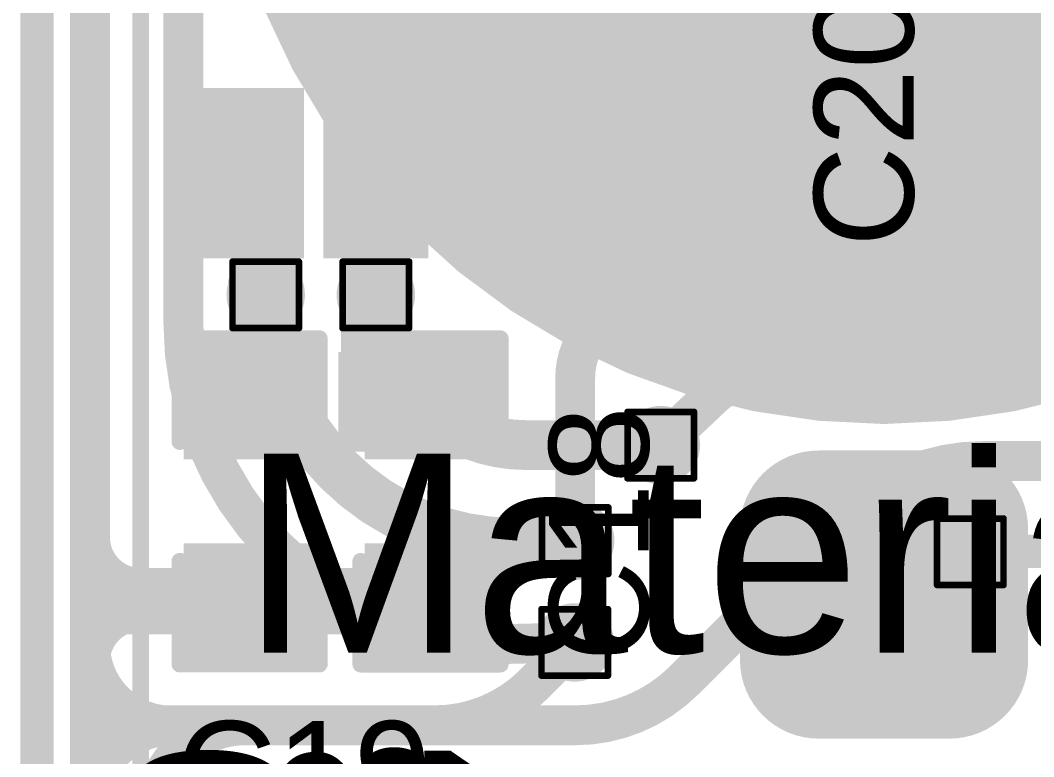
# Model space of a CAD drawing. Header units: inches. Extents: x -17 to 443, y -40 to 218.
# Drawn here: x 160.33 to 168.08, y 15.9 to 21.54 of the extents above; entities that cross this region are included whole.
import ezdxf

# ---------------------------------------------------------------- set-up
doc = ezdxf.new("R2010")
doc.units = ezdxf.units.IN
for name, color, linetype in [('Board Outline', 216, 'Continuous'), ('Bottom Layer', 5, 'Continuous'), ('Bottom Overlay', 54, 'Continuous'), ('Bottom Paste', 16, 'Continuous'), ('Bottom Solder', 6, 'Continuous'), ('Drill Drawing', 1, 'Continuous'), ('Fabrication', 76, 'Continuous'), ('Top Layer', 1, 'Continuous'), ('Top Overlay', 2, 'Continuous'), ('Top Paste', 8, 'Continuous'), ('Top Solder', 216, 'Continuous'), ('Via Holes', 16, 'Continuous')]:
    doc.layers.add(name, color=color, linetype=linetype)
doc.styles.add('Arial', font='', dxfattribs={"height": 0.2})
doc.styles.add('Arial Black_Bold', font='', dxfattribs={"height": 0.2})
doc.styles.get('Arial').set_extended_font_data('Arial')
doc.styles.get('Arial Black_Bold').set_extended_font_data('Arial Black', bold=True)

# ---------------------------------------------------------------- blocks, each defined once
blk = doc.blocks.new('T____P____SMD_3_P____25')
at = {"layer": 'Top Layer'}
h = blk.add_hatch(color=1, dxfattribs=at)
edge = h.paths.add_edge_path()
edge.add_arc((-0.50000154, -2.03999846), 0.499999, 90, 180)
edge.add_line((-1.00000054, -2.03999846), (-1.00000054, -3.04000154))
edge.add_arc((-0.50000154, -3.04000154), 0.499999, 180, 270)
edge.add_line((-0.5000015400000001, -3.54000054), (0.5000015399999999, -3.54000054))
edge.add_arc((0.50000154, -3.04000154), 0.499999, 270, 360)
edge.add_line((1.00000054, -3.04000154), (1.00000054, -2.03999846))
edge.add_arc((0.50000154, -2.03999846), 0.499999, 0, 90)
edge.add_line((0.50000154, -1.53999946), (-0.50000154, -1.53999946))
at = {"layer": 'Top Paste'}
h = blk.add_hatch(color=8, dxfattribs=at)
edge = h.paths.add_edge_path()
edge.add_arc((-0.50000154, -2.03999846), 0.499999, 90, 180)
edge.add_line((-1.00000054, -2.03999846), (-1.00000054, -3.04000154))
edge.add_arc((-0.50000154, -3.04000154), 0.499999, 180, 270)
edge.add_line((-0.5000015400000001, -3.54000054), (0.5000015399999999, -3.54000054))
edge.add_arc((0.50000154, -3.04000154), 0.499999, 270, 360)
edge.add_line((1.00000054, -3.04000154), (1.00000054, -2.03999846))
edge.add_arc((0.50000154, -2.03999846), 0.499999, 0, 90)
edge.add_line((0.50000154, -1.53999946), (-0.50000154, -1.53999946))
at = {"layer": 'Top Solder'}
h = blk.add_hatch(color=216, dxfattribs=at)
edge = h.paths.add_edge_path()
edge.add_arc((-0.50000154, -2.03999846), 0.601599, 90, 180)
edge.add_line((-1.10160054, -2.03999846), (-1.10160054, -3.04000154))
edge.add_arc((-0.50000154, -3.04000154), 0.601599, 180, 270)
edge.add_line((-0.5000015400000001, -3.64160054), (0.5000015399999999, -3.64160054))
edge.add_arc((0.50000154, -3.04000154), 0.601599, 270, 360)
edge.add_line((1.10160054, -3.04000154), (1.10160054, -2.03999846))
edge.add_arc((0.50000154, -2.03999846), 0.601599, 0, 90)
edge.add_line((0.50000154, -1.43839946), (-0.50000154, -1.43839946))
blk = doc.blocks.new('SEMG_PAD_B_68')
at = {"layer": 'Bottom Layer'}
h = blk.add_hatch(color=5, dxfattribs=at)
edge = h.paths.add_edge_path()
edge.add_arc((2.794e-05, -9.98718602), 5.00000016, 0, 360)
at = {"layer": 'Bottom Paste'}
h = blk.add_hatch(color=16, dxfattribs=at)
edge = h.paths.add_edge_path()
edge.add_arc((2.794e-05, -9.98718602), 5.00000016, 0, 360)
at = {"layer": 'Bottom Solder'}
h = blk.add_hatch(color=6, dxfattribs=at)
edge = h.paths.add_edge_path()
edge.add_arc((2.794e-05, -9.98718602), 5.10160016, 0, 360)
at = {"layer": 'Bottom Overlay'}
blk.add_lwpolyline([(5.683262699999999, 10.96579468, 0.127, 0.127, 0), (5.683262699999999, -10.96562958, 0.127, 0.127, 0)], format="xyseb", dxfattribs=at)
blk = doc.blocks.new('SOT_23_5_79')
at = {"layer": 'Top Layer'}
for points in [[(-1.85000011, 1.25000004), (-0.74999977, 1.25000004), (-0.74999977, 0.65000124), (-1.85000011, 0.65000124)], [(0.74999977, 1.25000004), (1.85000011, 1.25000004), (1.85000011, 0.65000124), (0.74999977, 0.65000124)], [(-1.85000011, 0.2999994), (-0.74999977, 0.2999994), (-0.74999977, -0.2999994), (-1.85000011, -0.2999994)], [(-1.85000011, -0.65000124), (-0.74999977, -0.65000124), (-0.74999977, -1.25000004), (-1.85000011, -1.25000004)], [(0.74999977, -0.65000124), (1.85000011, -0.65000124), (1.85000011, -1.25000004), (0.74999977, -1.25000004)]]:
    blk.add_hatch(color=1, dxfattribs=at).paths.add_polyline_path(points)
at = {"layer": 'Top Paste'}
for points in [[(-1.85000011, 1.25000004), (-0.74999977, 1.25000004), (-0.74999977, 0.65000124), (-1.85000011, 0.65000124)], [(0.74999977, 1.25000004), (1.85000011, 1.25000004), (1.85000011, 0.65000124), (0.74999977, 0.65000124)], [(-1.85000011, 0.2999994), (-0.74999977, 0.2999994), (-0.74999977, -0.2999994), (-1.85000011, -0.2999994)], [(-1.85000011, -0.65000124), (-0.74999977, -0.65000124), (-0.74999977, -1.25000004), (-1.85000011, -1.25000004)], [(0.74999977, -0.65000124), (1.85000011, -0.65000124), (1.85000011, -1.25000004), (0.74999977, -1.25000004)]]:
    blk.add_hatch(color=8, dxfattribs=at).paths.add_polyline_path(points)
at = {"layer": 'Top Solder'}
for points in [[(-1.95160011, 1.35160004), (-0.6483997699999999, 1.35160004), (-0.6483997699999999, 0.54840124), (-1.95160011, 0.54840124)], [(0.6483997699999999, 1.35160004), (1.95160011, 1.35160004), (1.95160011, 0.54840124), (0.6483997699999999, 0.54840124)], [(-1.95160011, 0.4015993999999999), (-0.6483997699999999, 0.4015993999999999), (-0.6483997699999999, -0.4015993999999999), (-1.95160011, -0.4015993999999999)], [(-1.95160011, -0.54840124), (-0.6483997699999999, -0.54840124), (-0.6483997699999999, -1.35160004), (-1.95160011, -1.35160004)], [(0.6483997699999999, -0.54840124), (1.95160011, -0.54840124), (1.95160011, -1.35160004), (0.6483997699999999, -1.35160004)]]:
    blk.add_hatch(color=216, dxfattribs=at).paths.add_polyline_path(points)
at = {"layer": 'Top Overlay'}
for points in [[(-0.87900256, 1.4986, 0.127, 0.127, 0), (-0.87900256, 1.3986002, 0.127, 0.127, 0)], [(-0.87900256, 1.4986, 0.127, 0.127, 0), (0.8735949, 1.4986, 0.127, 0.127, 0)], [(0.8735949, 1.4986, 0.127, 0.127, 0), (0.8735974400000001, 1.3986002, 0.127, 0.127, 0)], [(-2.1336, 1.0668, 0.127, 0.127, 0), (-2.1336, 0.8128, 0.127, 0.127, 0)], [(-2.1336, 1.0668, 0.127, 0.127, 0), (-2.0066, 0.9397999999999999, 0.127, 0.127, 0)], [(-2.0066, 0.9397999999999999, 0.127, 0.127, 0), (-2.1336, 0.8128, 0.127, 0.127, 0)], [(0.88000078, 0.43999912, 0.127, 0.127, 0), (0.8800033199999999, -0.41800018, 0.127, 0.127, 0)], [(-0.87900256, -1.3986002, 0.127, 0.127, 0), (-0.87900256, -1.4986, 0.127, 0.127, 0)], [(0.8735974400000001, -1.3986002, 0.127, 0.127, 0), (0.8735949, -1.4986, 0.127, 0.127, 0)], [(-0.87900256, -1.4986, 0.127, 0.127, 0), (0.8735949, -1.4986, 0.127, 0.127, 0)]]:
    blk.add_lwpolyline(points, format="xyseb", dxfattribs=at)
for points in [[(-0.9107525599999998, 1.4986, 0.0635, 0.0635, 1), (-0.8472525599999999, 1.4986, 0.0635, 0.0635, 1)], [(-0.9107525599999998, 1.4986, 0.0635, 0.0635, 1), (-0.8472525599999999, 1.4986, 0.0635, 0.0635, 1)], [(0.8418448999999999, 1.4986, 0.0635, 0.0635, 1), (0.9053449, 1.4986, 0.0635, 0.0635, 1)], [(0.8418448999999999, 1.4986, 0.0635, 0.0635, 1), (0.9053449, 1.4986, 0.0635, 0.0635, 1)], [(-0.9107525599999998, 1.3986002, 0.0635, 0.0635, 1), (-0.8472525599999999, 1.3986002, 0.0635, 0.0635, 1)], [(0.84184744, 1.3986002, 0.0635, 0.0635, 1), (0.9053474399999999, 1.3986002, 0.0635, 0.0635, 1)], [(-2.16535, 1.0668, 0.0635, 0.0635, 1), (-2.10185, 1.0668, 0.0635, 0.0635, 1)], [(-2.16535, 1.0668, 0.0635, 0.0635, 1), (-2.10185, 1.0668, 0.0635, 0.0635, 1)], [(-2.03835, 0.9397999999999999, 0.0635, 0.0635, 1), (-1.97485, 0.9397999999999999, 0.0635, 0.0635, 1)], [(-2.03835, 0.9397999999999999, 0.0635, 0.0635, 1), (-1.97485, 0.9397999999999999, 0.0635, 0.0635, 1)], [(-2.16535, 0.8128, 0.0635, 0.0635, 1), (-2.10185, 0.8128, 0.0635, 0.0635, 1)], [(-2.16535, 0.8128, 0.0635, 0.0635, 1), (-2.10185, 0.8128, 0.0635, 0.0635, 1)], [(0.84825078, 0.43999912, 0.0635, 0.0635, 1), (0.91175078, 0.43999912, 0.0635, 0.0635, 1)], [(0.8482533200000001, -0.41800018, 0.0635, 0.0635, 1), (0.9117533199999999, -0.41800018, 0.0635, 0.0635, 1)], [(-0.9107525599999998, -1.3986002, 0.0635, 0.0635, 1), (-0.8472525599999999, -1.3986002, 0.0635, 0.0635, 1)], [(0.84184744, -1.3986002, 0.0635, 0.0635, 1), (0.9053474399999999, -1.3986002, 0.0635, 0.0635, 1)], [(-0.9107525599999998, -1.4986, 0.0635, 0.0635, 1), (-0.8472525599999999, -1.4986, 0.0635, 0.0635, 1)], [(-0.9107525599999998, -1.4986, 0.0635, 0.0635, 1), (-0.8472525599999999, -1.4986, 0.0635, 0.0635, 1)], [(0.8418448999999999, -1.4986, 0.0635, 0.0635, 1), (0.9053449, -1.4986, 0.0635, 0.0635, 1)], [(0.8418448999999999, -1.4986, 0.0635, 0.0635, 1), (0.9053449, -1.4986, 0.0635, 0.0635, 1)]]:
    blk.add_lwpolyline(points, format="xyseb", close=True, dxfattribs=at)
blk = doc.blocks.new('C___0603_244')
at = {"layer": 'Top Layer'}
for points in [[(-0.3809999999999999, 0.4445), (-0.3809999999999999, -0.4445), (-1.143, -0.4445), (-1.143, 0.4445)], [(1.143, 0.4445), (1.143, -0.4445), (0.3809999999999999, -0.4445), (0.3809999999999999, 0.4445)]]:
    blk.add_hatch(color=1, dxfattribs=at).paths.add_polyline_path(points)
at = {"layer": 'Top Paste'}
for points in [[(-0.3809999999999999, 0.4445), (-0.3809999999999999, -0.4445), (-1.143, -0.4445), (-1.143, 0.4445)], [(1.143, 0.4445), (1.143, -0.4445), (0.3809999999999999, -0.4445), (0.3809999999999999, 0.4445)]]:
    blk.add_hatch(color=8, dxfattribs=at).paths.add_polyline_path(points)
at = {"layer": 'Top Solder'}
for points in [[(-0.3210001199999999, 0.50449988), (-0.3210001199999999, -0.50449988), (-1.20299988, -0.50449988), (-1.20299988, 0.50449988)], [(1.20299988, 0.50449988), (1.20299988, -0.50449988), (0.3210001199999999, -0.50449988), (0.3210001199999999, 0.50449988)]]:
    blk.add_hatch(color=216, dxfattribs=at).paths.add_polyline_path(points)
at = {"layer": 'Top Overlay'}
for points in [[(-0.4571999999999999, 0.5334, 0.127, 0.127, 0), (-1.2446, 0.5334, 0.127, 0.127, 0)], [(-1.2446, -0.5334, 0.127, 0.127, 0), (-1.2446, 0.5334, 0.127, 0.127, 0)], [(1.2446, 0.5334, 0.127, 0.127, 0), (0.4571999999999999, 0.5334, 0.127, 0.127, 0)], [(1.2446, -0.5334, 0.127, 0.127, 0), (1.2446, 0.5334, 0.127, 0.127, 0)], [(-0.4571999999999999, -0.5334, 0.127, 0.127, 0), (-1.2446, -0.5334, 0.127, 0.127, 0)], [(1.2446, -0.5334, 0.127, 0.127, 0), (0.4571999999999999, -0.5334, 0.127, 0.127, 0)]]:
    blk.add_lwpolyline(points, format="xyseb", dxfattribs=at)
for points in [[(-1.27635, 0.5334, 0.0635, 0.0635, 1), (-1.21285, 0.5334, 0.0635, 0.0635, 1)], [(-1.27635, 0.5334, 0.0635, 0.0635, 1), (-1.21285, 0.5334, 0.0635, 0.0635, 1)], [(-0.4889499999999999, 0.5334, 0.0635, 0.0635, 1), (-0.42545, 0.5334, 0.0635, 0.0635, 1)], [(0.42545, 0.5334, 0.0635, 0.0635, 1), (0.4889499999999999, 0.5334, 0.0635, 0.0635, 1)], [(1.21285, 0.5334, 0.0635, 0.0635, 1), (1.27635, 0.5334, 0.0635, 0.0635, 1)], [(1.21285, 0.5334, 0.0635, 0.0635, 1), (1.27635, 0.5334, 0.0635, 0.0635, 1)], [(-1.27635, -0.5334, 0.0635, 0.0635, 1), (-1.21285, -0.5334, 0.0635, 0.0635, 1)], [(-1.27635, -0.5334, 0.0635, 0.0635, 1), (-1.21285, -0.5334, 0.0635, 0.0635, 1)], [(-0.4889499999999999, -0.5334, 0.0635, 0.0635, 1), (-0.42545, -0.5334, 0.0635, 0.0635, 1)], [(0.42545, -0.5334, 0.0635, 0.0635, 1), (0.4889499999999999, -0.5334, 0.0635, 0.0635, 1)], [(1.21285, -0.5334, 0.0635, 0.0635, 1), (1.27635, -0.5334, 0.0635, 0.0635, 1)], [(1.21285, -0.5334, 0.0635, 0.0635, 1), (1.27635, -0.5334, 0.0635, 0.0635, 1)]]:
    blk.add_lwpolyline(points, format="xyseb", close=True, dxfattribs=at)
blk = doc.blocks.new('C___0603_245')
at = {"layer": 'Top Layer'}
for points in [[(-0.3809999999999999, 0.4445), (-0.3809999999999999, -0.4445), (-1.143, -0.4445), (-1.143, 0.4445)], [(1.143, 0.4445), (1.143, -0.4445), (0.3809999999999999, -0.4445), (0.3809999999999999, 0.4445)]]:
    blk.add_hatch(color=1, dxfattribs=at).paths.add_polyline_path(points)
at = {"layer": 'Top Paste'}
for points in [[(-0.3809999999999999, 0.4445), (-0.3809999999999999, -0.4445), (-1.143, -0.4445), (-1.143, 0.4445)], [(1.143, 0.4445), (1.143, -0.4445), (0.3809999999999999, -0.4445), (0.3809999999999999, 0.4445)]]:
    blk.add_hatch(color=8, dxfattribs=at).paths.add_polyline_path(points)
at = {"layer": 'Top Solder'}
for points in [[(-0.3210001199999999, 0.50449988), (-0.3210001199999999, -0.50449988), (-1.20299988, -0.50449988), (-1.20299988, 0.50449988)], [(1.20299988, 0.50449988), (1.20299988, -0.50449988), (0.3210001199999999, -0.50449988), (0.3210001199999999, 0.50449988)]]:
    blk.add_hatch(color=216, dxfattribs=at).paths.add_polyline_path(points)
at = {"layer": 'Top Overlay'}
for points in [[(-1.2446, 0.5334, 0.127, 0.127, 0), (-1.2446, -0.5334, 0.127, 0.127, 0)], [(-1.2446, 0.5334, 0.127, 0.127, 0), (-0.4571999999999999, 0.5334, 0.127, 0.127, 0)], [(0.4571999999999999, 0.5334, 0.127, 0.127, 0), (1.2446, 0.5334, 0.127, 0.127, 0)], [(1.2446, 0.5334, 0.127, 0.127, 0), (1.2446, -0.5334, 0.127, 0.127, 0)], [(-1.2446, -0.5334, 0.127, 0.127, 0), (-0.4571999999999999, -0.5334, 0.127, 0.127, 0)], [(0.4571999999999999, -0.5334, 0.127, 0.127, 0), (1.2446, -0.5334, 0.127, 0.127, 0)]]:
    blk.add_lwpolyline(points, format="xyseb", dxfattribs=at)
for points in [[(-1.27635, 0.5334, 0.0635, 0.0635, 1), (-1.21285, 0.5334, 0.0635, 0.0635, 1)], [(-1.27635, 0.5334, 0.0635, 0.0635, 1), (-1.21285, 0.5334, 0.0635, 0.0635, 1)], [(-0.4889499999999999, 0.5334, 0.0635, 0.0635, 1), (-0.42545, 0.5334, 0.0635, 0.0635, 1)], [(0.42545, 0.5334, 0.0635, 0.0635, 1), (0.4889499999999999, 0.5334, 0.0635, 0.0635, 1)], [(1.21285, 0.5334, 0.0635, 0.0635, 1), (1.27635, 0.5334, 0.0635, 0.0635, 1)], [(1.21285, 0.5334, 0.0635, 0.0635, 1), (1.27635, 0.5334, 0.0635, 0.0635, 1)], [(-1.27635, -0.5334, 0.0635, 0.0635, 1), (-1.21285, -0.5334, 0.0635, 0.0635, 1)], [(-1.27635, -0.5334, 0.0635, 0.0635, 1), (-1.21285, -0.5334, 0.0635, 0.0635, 1)], [(-0.4889499999999999, -0.5334, 0.0635, 0.0635, 1), (-0.42545, -0.5334, 0.0635, 0.0635, 1)], [(0.42545, -0.5334, 0.0635, 0.0635, 1), (0.4889499999999999, -0.5334, 0.0635, 0.0635, 1)], [(1.21285, -0.5334, 0.0635, 0.0635, 1), (1.27635, -0.5334, 0.0635, 0.0635, 1)], [(1.21285, -0.5334, 0.0635, 0.0635, 1), (1.27635, -0.5334, 0.0635, 0.0635, 1)]]:
    blk.add_lwpolyline(points, format="xyseb", close=True, dxfattribs=at)
blk = doc.blocks.new('C___0603_246')
at = {"layer": 'Top Layer'}
for points in [[(-0.3809999999999999, 0.4445), (-0.3809999999999999, -0.4445), (-1.143, -0.4445), (-1.143, 0.4445)], [(1.143, 0.4445), (1.143, -0.4445), (0.3809999999999999, -0.4445), (0.3809999999999999, 0.4445)]]:
    blk.add_hatch(color=1, dxfattribs=at).paths.add_polyline_path(points)
at = {"layer": 'Top Paste'}
for points in [[(-0.3809999999999999, 0.4445), (-0.3809999999999999, -0.4445), (-1.143, -0.4445), (-1.143, 0.4445)], [(1.143, 0.4445), (1.143, -0.4445), (0.3809999999999999, -0.4445), (0.3809999999999999, 0.4445)]]:
    blk.add_hatch(color=8, dxfattribs=at).paths.add_polyline_path(points)
at = {"layer": 'Top Solder'}
for points in [[(-0.3210001199999999, 0.50449988), (-0.3210001199999999, -0.50449988), (-1.20299988, -0.50449988), (-1.20299988, 0.50449988)], [(1.20299988, 0.50449988), (1.20299988, -0.50449988), (0.3210001199999999, -0.50449988), (0.3210001199999999, 0.50449988)]]:
    blk.add_hatch(color=216, dxfattribs=at).paths.add_polyline_path(points)
at = {"layer": 'Top Overlay'}
for points in [[(-1.2446, 0.5334, 0.127, 0.127, 0), (-0.4571999999999999, 0.5334, 0.127, 0.127, 0)], [(-1.2446, 0.5334, 0.127, 0.127, 0), (-1.2446, -0.5334, 0.127, 0.127, 0)], [(0.4571999999999999, 0.5334, 0.127, 0.127, 0), (1.2446, 0.5334, 0.127, 0.127, 0)], [(1.2446, 0.5334, 0.127, 0.127, 0), (1.2446, -0.5334, 0.127, 0.127, 0)], [(-1.2446, -0.5334, 0.127, 0.127, 0), (-0.4571999999999999, -0.5334, 0.127, 0.127, 0)], [(0.4571999999999999, -0.5334, 0.127, 0.127, 0), (1.2446, -0.5334, 0.127, 0.127, 0)]]:
    blk.add_lwpolyline(points, format="xyseb", dxfattribs=at)
for points in [[(-1.27635, 0.5334, 0.0635, 0.0635, 1), (-1.21285, 0.5334, 0.0635, 0.0635, 1)], [(-1.27635, 0.5334, 0.0635, 0.0635, 1), (-1.21285, 0.5334, 0.0635, 0.0635, 1)], [(-0.4889499999999999, 0.5334, 0.0635, 0.0635, 1), (-0.42545, 0.5334, 0.0635, 0.0635, 1)], [(0.42545, 0.5334, 0.0635, 0.0635, 1), (0.4889499999999999, 0.5334, 0.0635, 0.0635, 1)], [(1.21285, 0.5334, 0.0635, 0.0635, 1), (1.27635, 0.5334, 0.0635, 0.0635, 1)], [(1.21285, 0.5334, 0.0635, 0.0635, 1), (1.27635, 0.5334, 0.0635, 0.0635, 1)], [(-1.27635, -0.5334, 0.0635, 0.0635, 1), (-1.21285, -0.5334, 0.0635, 0.0635, 1)], [(-1.27635, -0.5334, 0.0635, 0.0635, 1), (-1.21285, -0.5334, 0.0635, 0.0635, 1)], [(-0.4889499999999999, -0.5334, 0.0635, 0.0635, 1), (-0.42545, -0.5334, 0.0635, 0.0635, 1)], [(0.42545, -0.5334, 0.0635, 0.0635, 1), (0.4889499999999999, -0.5334, 0.0635, 0.0635, 1)], [(1.21285, -0.5334, 0.0635, 0.0635, 1), (1.27635, -0.5334, 0.0635, 0.0635, 1)], [(1.21285, -0.5334, 0.0635, 0.0635, 1), (1.27635, -0.5334, 0.0635, 0.0635, 1)]]:
    blk.add_lwpolyline(points, format="xyseb", close=True, dxfattribs=at)

msp = doc.modelspace()

# ---------------------------------------------------------------- hatches: boundary and pattern name
at = {"layer": 'Bottom Layer'}
h = msp.add_hatch(color=5, dxfattribs=at)
edge = h.paths.add_edge_path()
edge.add_arc((162.2045651, 19.43637718), 0.2999994, 0, 360)
h = msp.add_hatch(color=5, dxfattribs=at)
edge = h.paths.add_edge_path()
edge.add_arc((163.04661066, 19.43637718), 0.2999994, 0, 360)
h = msp.add_hatch(color=5, dxfattribs=at)
edge = h.paths.add_edge_path()
edge.add_arc((165.2248283, 18.28779426), 0.2999994, 0, 360)
h = msp.add_hatch(color=5, dxfattribs=at)
edge = h.paths.add_edge_path()
edge.add_arc((164.57061066, 17.55696006), 0.2999994, 0, 360)
h = msp.add_hatch(color=5, dxfattribs=at)
edge = h.paths.add_edge_path()
edge.add_arc((167.5912193, 17.47232726), 0.2999994, 0, 360)
h = msp.add_hatch(color=5, dxfattribs=at)
edge = h.paths.add_edge_path()
edge.add_arc((164.56690988, 16.77917142), 0.2999994, 0, 360)
at = {"layer": 'Top Layer'}
for points in [[(161.79661062, 19.817334), (162.48955818, 19.817334), (162.48955818, 20.91733688), (161.79661062, 20.91733688)], [(162.75847306, 18.23813218), (163.9091083, 18.23813218), (163.9091083, 19.00013218), (162.75847306, 19.00013218)]]:
    msp.add_hatch(color=1, dxfattribs=at).paths.add_polyline_path(points)
h = msp.add_hatch(color=1, dxfattribs=at)
edge = h.paths.add_edge_path()
edge.add_arc((162.2045651, 19.43637718), 0.2999994, 0, 360)
h = msp.add_hatch(color=1, dxfattribs=at)
edge = h.paths.add_edge_path()
edge.add_arc((163.04661066, 19.43637718), 0.2999994, 0, 360)
h = msp.add_hatch(color=1, dxfattribs=at)
edge = h.paths.add_edge_path()
edge.add_arc((165.2248283, 18.28779426), 0.2999994, 0, 360)
h = msp.add_hatch(color=1, dxfattribs=at)
edge = h.paths.add_edge_path()
edge.add_arc((164.57061066, 17.55696006), 0.2999994, 0, 360)
h = msp.add_hatch(color=1, dxfattribs=at)
edge = h.paths.add_edge_path()
edge.add_arc((167.5912193, 17.47232726), 0.2999994, 0, 360)
h = msp.add_hatch(color=1, dxfattribs=at)
edge = h.paths.add_edge_path()
edge.add_arc((164.56690988, 16.77917142), 0.2999994, 0, 360)
at = {"layer": 'Via Holes'}
h = msp.add_hatch(color=7, dxfattribs=at)
edge = h.paths.add_edge_path()
edge.add_arc((162.2045651, 19.43637718), 0.1499997, 0, 360)
h = msp.add_hatch(color=7, dxfattribs=at)
edge = h.paths.add_edge_path()
edge.add_arc((163.04661066, 19.43637718), 0.1499997, 0, 360)
h = msp.add_hatch(color=7, dxfattribs=at)
edge = h.paths.add_edge_path()
edge.add_arc((165.2248283, 18.28779426), 0.1499997, 0, 360)
h = msp.add_hatch(color=7, dxfattribs=at)
edge = h.paths.add_edge_path()
edge.add_arc((164.57061066, 17.55696006), 0.1499997, 0, 360)
h = msp.add_hatch(color=7, dxfattribs=at)
edge = h.paths.add_edge_path()
edge.add_arc((167.5912193, 17.47232726), 0.1499997, 0, 360)
h = msp.add_hatch(color=7, dxfattribs=at)
edge = h.paths.add_edge_path()
edge.add_arc((164.56690988, 16.77917142), 0.1499997, 0, 360)

# ---------------------------------------------------------------- linework, layer by layer
at = {"layer": 'Board Outline'}
msp.add_lwpolyline([(160.45493182, 2.64822432, 0.127, 0.127, 0), (160.45509184, 24.50388038, 0.127, 0.127, 0)], format="xyseb", dxfattribs=at)
at = {"layer": 'Bottom Layer'}
for points in [[(160.86147914, 16.76680416, 0.3048, 0.3048, 0), (160.86147914, 24.81243196, 0.3048, 0.3048, 0)], [(161.5743657, 19.2274317, 0.3048, 0.3048, 0), (161.5743657, 24.62992026, 0.3048, 0.3048, 0)], [(164.09914856, 17.54179372, 0.3809999999999999, 0.3809999999999999, -0.4142135623730951), (162.2045651, 19.43637718, 0.3809999999999999, 0.3809999999999999, 0)], [(164.19519358, 18.28779426, 0.3809999999999999, 0.3809999999999999, -0.4142135623730951), (163.04661066, 19.43637718, 0.3809999999999999, 0.3809999999999999, 0)], [(164.2171214, 16.7709596, 0.3048, 0.3048, -0.4357695006468923), (161.57436316, 19.2274317, 0.3048, 0.3048, 0)], [(164.19519358, 18.28779426, 0.3809999999999999, 0.3809999999999999, 0), (165.2248283, 18.28779426, 0.3809999999999999, 0.3809999999999999, 0)], [(166.65260802, 17.73803666, 0.3048, 0.3048, -0.1987148447064526), (167.68612386, 18.1656736, 0.3048, 0.3048, 0)], [(167.68612386, 18.1656736, 0.3048, 0.3048, 0), (168.32085208, 18.1656736, 0.3048, 0.3048, 0)], [(165.40578552, 16.49121416, 0.3048, 0.3048, 0), (166.65182316, 17.7372518, 0.3048, 0.3048, 0)], [(166.65182316, 17.7372518, 0.3048, 0.3048, -0.0001900120954726906), (166.65260802, 17.73803666, 0.3048, 0.3048, 0)], [(164.10568398, 17.54190548, 0.3809999999999999, 0.3809999999999999, 0), (164.57061066, 17.55327198, 0.3809999999999999, 0.3809999999999999, 0)], [(164.57061066, 17.55327198, 0.3809999999999999, 0.3809999999999999, 0), (164.57061066, 17.55696006, 0.3809999999999999, 0.3809999999999999, 0)], [(164.09914856, 17.54179372, 0.3809999999999999, 0.3809999999999999, 0), (164.1019197, 17.54183182, 0.3809999999999999, 0.3809999999999999, 0)], [(164.10568398, 17.54190802, 0.3809999999999999, 0.3809999999999999, -0.002470408337250685), (164.1019197, 17.54183436, 0.3809999999999999, 0.3809999999999999, 0)], [(167.59522742, 17.47633538, 0.254, 0.254, 0), (172.10084706, 17.47633538, 0.254, 0.254, 0)], [(160.86147914, 15.51864308, 0.3048, 0.3048, 0), (160.86147914, 16.76680416, 0.3048, 0.3048, 0)], [(161.42919962, 16.14527378, 0.3048, 0.3048, -0.3879676943921401), (160.86147914, 16.76680416, 0.3048, 0.3048, 0)], [(164.2171214, 16.7709596, 0.3048, 0.3048, 0), (164.21714172, 16.7709596, 0.3048, 0.3048, 0)], [(164.21714172, 16.7709596, 0.3048, 0.3048, 0), (164.56695306, 16.77542492, 0.3048, 0.3048, 0)], [(164.56690988, 16.7754681, 0.3048, 0.3048, 0), (164.56690988, 16.77917142, 0.3048, 0.3048, 0)], [(164.56690988, 16.7754681, 0.3048, 0.3048, 0), (164.56695306, 16.77542492, 0.3048, 0.3048, 0)], [(165.40512512, 16.49055376, 0.3048, 0.3048, -0.198706667158914), (164.57061066, 16.14527378, 0.3048, 0.3048, 0)], [(165.40578806, 16.49121416, 0.3048, 0.3048, -0.0001978790105877765), (165.40512512, 16.49055376, 0.3048, 0.3048, 0)], [(160.86147914, 15.51864308, 0.3048, 0.3048, -0.4142135623730951), (161.48555968, 16.14272362, 0.3048, 0.3048, 0)], [(160.97500952, 16.14527378, 0.3048, 0.3048, 0), (161.42919962, 16.14527378, 0.3048, 0.3048, 0)], [(161.42919962, 16.14527378, 0.3048, 0.3048, 0), (164.57061066, 16.14527378, 0.3048, 0.3048, 0)], [(161.48555968, 16.14272362, 0.3048, 0.3048, -0.02261207417717864), (161.42919962, 16.14527378, 0.3048, 0.3048, 0)]]:
    msp.add_lwpolyline(points, format="xyseb", dxfattribs=at)
for points in [[(162.1093151, 19.43637718, 0.1905, 0.1905, 1), (162.2998151, 19.43637718, 0.1905, 0.1905, 1)], [(162.95136066, 19.43637718, 0.1905, 0.1905, 1), (163.14186066, 19.43637718, 0.1905, 0.1905, 1)], [(161.49816316, 19.2274317, 0.1524, 0.1524, 1), (161.65056316, 19.2274317, 0.1524, 0.1524, 1)], [(161.4981657, 19.2274317, 0.1524, 0.1524, 1), (161.6505657, 19.2274317, 0.1524, 0.1524, 1)], [(164.09994358, 18.28779426, 0.1905, 0.1905, 1), (164.29044358, 18.28779426, 0.1905, 0.1905, 1)], [(164.09994358, 18.28779426, 0.1905, 0.1905, 1), (164.29044358, 18.28779426, 0.1905, 0.1905, 1)], [(165.1295783, 18.28779426, 0.1905, 0.1905, 1), (165.3200783, 18.28779426, 0.1905, 0.1905, 1)], [(167.60992386, 18.1656736, 0.1524, 0.1524, 1), (167.76232386, 18.1656736, 0.1524, 0.1524, 1)], [(167.60992386, 18.1656736, 0.1524, 0.1524, 1), (167.76232386, 18.1656736, 0.1524, 0.1524, 1)], [(166.57562316, 17.7372518, 0.1524, 0.1524, 1), (166.72802316, 17.7372518, 0.1524, 0.1524, 1)], [(166.57562316, 17.7372518, 0.1524, 0.1524, 1), (166.72802316, 17.7372518, 0.1524, 0.1524, 1)], [(166.57640802, 17.73803666, 0.1524, 0.1524, 1), (166.72880802, 17.73803666, 0.1524, 0.1524, 1)], [(166.57640802, 17.73803666, 0.1524, 0.1524, 1), (166.72880802, 17.73803666, 0.1524, 0.1524, 1)], [(164.47536066, 17.55696006, 0.1905, 0.1905, 1), (164.66586066, 17.55696006, 0.1905, 0.1905, 1)], [(164.47536066, 17.55327198, 0.1905, 0.1905, 1), (164.66586066, 17.55327198, 0.1905, 0.1905, 1)], [(164.47536066, 17.55327198, 0.1905, 0.1905, 1), (164.66586066, 17.55327198, 0.1905, 0.1905, 1)], [(164.00389856, 17.54179372, 0.1905, 0.1905, 1), (164.19439856, 17.54179372, 0.1905, 0.1905, 1)], [(164.00389856, 17.54179372, 0.1905, 0.1905, 1), (164.19439856, 17.54179372, 0.1905, 0.1905, 1)], [(164.0066697, 17.54183436, 0.1905, 0.1905, 1), (164.1971697, 17.54183436, 0.1905, 0.1905, 1)], [(164.0066697, 17.54183182, 0.1905, 0.1905, 1), (164.1971697, 17.54183182, 0.1905, 0.1905, 1)], [(164.01043398, 17.54190802, 0.1905, 0.1905, 1), (164.20093398, 17.54190802, 0.1905, 0.1905, 1)], [(164.01043398, 17.54190548, 0.1905, 0.1905, 1), (164.20093398, 17.54190548, 0.1905, 0.1905, 1)], [(167.53172742, 17.47633538, 0.127, 0.127, 1), (167.65872742, 17.47633538, 0.127, 0.127, 1)], [(160.78527914, 16.76680416, 0.1524, 0.1524, 1), (160.93767914, 16.76680416, 0.1524, 0.1524, 1)], [(160.78527914, 16.76680416, 0.1524, 0.1524, 1), (160.93767914, 16.76680416, 0.1524, 0.1524, 1)], [(160.78527914, 16.76680416, 0.1524, 0.1524, 1), (160.93767914, 16.76680416, 0.1524, 0.1524, 1)], [(164.1409214, 16.7709596, 0.1524, 0.1524, 1), (164.2933214, 16.7709596, 0.1524, 0.1524, 1)], [(164.1409214, 16.7709596, 0.1524, 0.1524, 1), (164.2933214, 16.7709596, 0.1524, 0.1524, 1)], [(164.14094172, 16.7709596, 0.1524, 0.1524, 1), (164.29334172, 16.7709596, 0.1524, 0.1524, 1)], [(164.14094172, 16.7709596, 0.1524, 0.1524, 1), (164.29334172, 16.7709596, 0.1524, 0.1524, 1)], [(164.49070988, 16.77917142, 0.1524, 0.1524, 1), (164.64310988, 16.77917142, 0.1524, 0.1524, 1)], [(164.49070988, 16.7754681, 0.1524, 0.1524, 1), (164.64310988, 16.7754681, 0.1524, 0.1524, 1)], [(164.49070988, 16.7754681, 0.1524, 0.1524, 1), (164.64310988, 16.7754681, 0.1524, 0.1524, 1)], [(164.49075306, 16.77542492, 0.1524, 0.1524, 1), (164.64315306, 16.77542492, 0.1524, 0.1524, 1)], [(164.49075306, 16.77542492, 0.1524, 0.1524, 1), (164.64315306, 16.77542492, 0.1524, 0.1524, 1)], [(165.32892512, 16.49055376, 0.1524, 0.1524, 1), (165.48132512, 16.49055376, 0.1524, 0.1524, 1)], [(165.32892512, 16.49055376, 0.1524, 0.1524, 1), (165.48132512, 16.49055376, 0.1524, 0.1524, 1)], [(165.32958552, 16.49121416, 0.1524, 0.1524, 1), (165.48198552, 16.49121416, 0.1524, 0.1524, 1)], [(165.32958806, 16.49121416, 0.1524, 0.1524, 1), (165.48198806, 16.49121416, 0.1524, 0.1524, 1)], [(160.89880952, 16.14527378, 0.1524, 0.1524, 1), (161.05120952, 16.14527378, 0.1524, 0.1524, 1)], [(161.35299962, 16.14527378, 0.1524, 0.1524, 1), (161.50539962, 16.14527378, 0.1524, 0.1524, 1)], [(161.35299962, 16.14527378, 0.1524, 0.1524, 1), (161.50539962, 16.14527378, 0.1524, 0.1524, 1)], [(161.35299962, 16.14527378, 0.1524, 0.1524, 1), (161.50539962, 16.14527378, 0.1524, 0.1524, 1)], [(161.35299962, 16.14527378, 0.1524, 0.1524, 1), (161.50539962, 16.14527378, 0.1524, 0.1524, 1)], [(161.40935968, 16.14272362, 0.1524, 0.1524, 1), (161.56175968, 16.14272362, 0.1524, 0.1524, 1)], [(161.40935968, 16.14272362, 0.1524, 0.1524, 1), (161.56175968, 16.14272362, 0.1524, 0.1524, 1)], [(164.49441066, 16.14527378, 0.1524, 0.1524, 1), (164.64681066, 16.14527378, 0.1524, 0.1524, 1)], [(164.49441066, 16.14527378, 0.1524, 0.1524, 1), (164.64681066, 16.14527378, 0.1524, 0.1524, 1)]]:
    msp.add_lwpolyline(points, format="xyseb", close=True, dxfattribs=at)
at = {"layer": 'Drill Drawing'}
for points in [[(161.9505651, 19.69037718, 0.0508, 0.0508, 0), (162.4585651, 19.69037718, 0.0508, 0.0508, 0)], [(161.9505651, 19.18237718, 0.0508, 0.0508, 0), (161.9505651, 19.69037718, 0.0508, 0.0508, 0)], [(162.4585651, 19.18237718, 0.0508, 0.0508, 0), (162.4585651, 19.69037718, 0.0508, 0.0508, 0)], [(162.79261066, 19.69037718, 0.0508, 0.0508, 0), (163.30061066, 19.69037718, 0.0508, 0.0508, 0)], [(162.79261066, 19.18237718, 0.0508, 0.0508, 0), (162.79261066, 19.69037718, 0.0508, 0.0508, 0)], [(163.30061066, 19.18237718, 0.0508, 0.0508, 0), (163.30061066, 19.69037718, 0.0508, 0.0508, 0)], [(161.9505651, 19.18237718, 0.0508, 0.0508, 0), (162.4585651, 19.18237718, 0.0508, 0.0508, 0)], [(162.79261066, 19.18237718, 0.0508, 0.0508, 0), (163.30061066, 19.18237718, 0.0508, 0.0508, 0)], [(164.9708283, 18.54179426, 0.0508, 0.0508, 0), (165.4788283, 18.54179426, 0.0508, 0.0508, 0)], [(164.9708283, 18.03379426, 0.0508, 0.0508, 0), (164.9708283, 18.54179426, 0.0508, 0.0508, 0)], [(165.4788283, 18.03379426, 0.0508, 0.0508, 0), (165.4788283, 18.54179426, 0.0508, 0.0508, 0)], [(164.9708283, 18.03379426, 0.0508, 0.0508, 0), (165.4788283, 18.03379426, 0.0508, 0.0508, 0)], [(164.31661066, 17.81096006, 0.0508, 0.0508, 0), (164.82461066, 17.81096006, 0.0508, 0.0508, 0)], [(164.31661066, 17.30296006, 0.0508, 0.0508, 0), (164.31661066, 17.81096006, 0.0508, 0.0508, 0)], [(164.82461066, 17.30296006, 0.0508, 0.0508, 0), (164.82461066, 17.81096006, 0.0508, 0.0508, 0)], [(167.3372193, 17.72632726, 0.0508, 0.0508, 0), (167.8452193, 17.72632726, 0.0508, 0.0508, 0)], [(167.3372193, 17.21832726, 0.0508, 0.0508, 0), (167.3372193, 17.72632726, 0.0508, 0.0508, 0)], [(167.8452193, 17.21832726, 0.0508, 0.0508, 0), (167.8452193, 17.72632726, 0.0508, 0.0508, 0)], [(164.31661066, 17.30296006, 0.0508, 0.0508, 0), (164.82461066, 17.30296006, 0.0508, 0.0508, 0)], [(167.3372193, 17.21832726, 0.0508, 0.0508, 0), (167.8452193, 17.21832726, 0.0508, 0.0508, 0)], [(164.31290988, 17.03317142, 0.0508, 0.0508, 0), (164.82090988, 17.03317142, 0.0508, 0.0508, 0)], [(164.31290988, 16.52517142, 0.0508, 0.0508, 0), (164.31290988, 17.03317142, 0.0508, 0.0508, 0)], [(164.82090988, 16.52517142, 0.0508, 0.0508, 0), (164.82090988, 17.03317142, 0.0508, 0.0508, 0)], [(164.31290988, 16.52517142, 0.0508, 0.0508, 0), (164.82090988, 16.52517142, 0.0508, 0.0508, 0)]]:
    msp.add_lwpolyline(points, format="xyseb", dxfattribs=at)
for points in [[(161.9378651, 19.69037718, 0.0254, 0.0254, 1), (161.9632651, 19.69037718, 0.0254, 0.0254, 1)], [(161.9378651, 19.69037718, 0.0254, 0.0254, 1), (161.9632651, 19.69037718, 0.0254, 0.0254, 1)], [(162.4458651, 19.69037718, 0.0254, 0.0254, 1), (162.4712651, 19.69037718, 0.0254, 0.0254, 1)], [(162.4458651, 19.69037718, 0.0254, 0.0254, 1), (162.4712651, 19.69037718, 0.0254, 0.0254, 1)], [(162.77991066, 19.69037718, 0.0254, 0.0254, 1), (162.80531066, 19.69037718, 0.0254, 0.0254, 1)], [(162.77991066, 19.69037718, 0.0254, 0.0254, 1), (162.80531066, 19.69037718, 0.0254, 0.0254, 1)], [(163.28791066, 19.69037718, 0.0254, 0.0254, 1), (163.31331066, 19.69037718, 0.0254, 0.0254, 1)], [(163.28791066, 19.69037718, 0.0254, 0.0254, 1), (163.31331066, 19.69037718, 0.0254, 0.0254, 1)], [(161.9378651, 19.18237718, 0.0254, 0.0254, 1), (161.9632651, 19.18237718, 0.0254, 0.0254, 1)], [(161.9378651, 19.18237718, 0.0254, 0.0254, 1), (161.9632651, 19.18237718, 0.0254, 0.0254, 1)], [(162.4458651, 19.18237718, 0.0254, 0.0254, 1), (162.4712651, 19.18237718, 0.0254, 0.0254, 1)], [(162.4458651, 19.18237718, 0.0254, 0.0254, 1), (162.4712651, 19.18237718, 0.0254, 0.0254, 1)], [(162.77991066, 19.18237718, 0.0254, 0.0254, 1), (162.80531066, 19.18237718, 0.0254, 0.0254, 1)], [(162.77991066, 19.18237718, 0.0254, 0.0254, 1), (162.80531066, 19.18237718, 0.0254, 0.0254, 1)], [(163.28791066, 19.18237718, 0.0254, 0.0254, 1), (163.31331066, 19.18237718, 0.0254, 0.0254, 1)], [(163.28791066, 19.18237718, 0.0254, 0.0254, 1), (163.31331066, 19.18237718, 0.0254, 0.0254, 1)], [(164.9581283, 18.54179426, 0.0254, 0.0254, 1), (164.9835283, 18.54179426, 0.0254, 0.0254, 1)], [(164.9581283, 18.54179426, 0.0254, 0.0254, 1), (164.9835283, 18.54179426, 0.0254, 0.0254, 1)], [(165.4661283, 18.54179426, 0.0254, 0.0254, 1), (165.4915283, 18.54179426, 0.0254, 0.0254, 1)], [(165.4661283, 18.54179426, 0.0254, 0.0254, 1), (165.4915283, 18.54179426, 0.0254, 0.0254, 1)], [(164.9581283, 18.03379426, 0.0254, 0.0254, 1), (164.9835283, 18.03379426, 0.0254, 0.0254, 1)], [(164.9581283, 18.03379426, 0.0254, 0.0254, 1), (164.9835283, 18.03379426, 0.0254, 0.0254, 1)], [(165.4661283, 18.03379426, 0.0254, 0.0254, 1), (165.4915283, 18.03379426, 0.0254, 0.0254, 1)], [(165.4661283, 18.03379426, 0.0254, 0.0254, 1), (165.4915283, 18.03379426, 0.0254, 0.0254, 1)], [(164.30391066, 17.81096006, 0.0254, 0.0254, 1), (164.32931066, 17.81096006, 0.0254, 0.0254, 1)], [(164.30391066, 17.81096006, 0.0254, 0.0254, 1), (164.32931066, 17.81096006, 0.0254, 0.0254, 1)], [(164.81191066, 17.81096006, 0.0254, 0.0254, 1), (164.83731066, 17.81096006, 0.0254, 0.0254, 1)], [(164.81191066, 17.81096006, 0.0254, 0.0254, 1), (164.83731066, 17.81096006, 0.0254, 0.0254, 1)], [(167.3245193, 17.72632726, 0.0254, 0.0254, 1), (167.3499193, 17.72632726, 0.0254, 0.0254, 1)], [(167.3245193, 17.72632726, 0.0254, 0.0254, 1), (167.3499193, 17.72632726, 0.0254, 0.0254, 1)], [(167.8325193, 17.72632726, 0.0254, 0.0254, 1), (167.8579193, 17.72632726, 0.0254, 0.0254, 1)], [(167.8325193, 17.72632726, 0.0254, 0.0254, 1), (167.8579193, 17.72632726, 0.0254, 0.0254, 1)], [(164.30391066, 17.30296006, 0.0254, 0.0254, 1), (164.32931066, 17.30296006, 0.0254, 0.0254, 1)], [(164.30391066, 17.30296006, 0.0254, 0.0254, 1), (164.32931066, 17.30296006, 0.0254, 0.0254, 1)], [(164.81191066, 17.30296006, 0.0254, 0.0254, 1), (164.83731066, 17.30296006, 0.0254, 0.0254, 1)], [(164.81191066, 17.30296006, 0.0254, 0.0254, 1), (164.83731066, 17.30296006, 0.0254, 0.0254, 1)], [(167.3245193, 17.21832726, 0.0254, 0.0254, 1), (167.3499193, 17.21832726, 0.0254, 0.0254, 1)], [(167.3245193, 17.21832726, 0.0254, 0.0254, 1), (167.3499193, 17.21832726, 0.0254, 0.0254, 1)], [(167.8325193, 17.21832726, 0.0254, 0.0254, 1), (167.8579193, 17.21832726, 0.0254, 0.0254, 1)], [(167.8325193, 17.21832726, 0.0254, 0.0254, 1), (167.8579193, 17.21832726, 0.0254, 0.0254, 1)], [(164.30020988, 17.03317142, 0.0254, 0.0254, 1), (164.32560988, 17.03317142, 0.0254, 0.0254, 1)], [(164.30020988, 17.03317142, 0.0254, 0.0254, 1), (164.32560988, 17.03317142, 0.0254, 0.0254, 1)], [(164.80820988, 17.03317142, 0.0254, 0.0254, 1), (164.83360988, 17.03317142, 0.0254, 0.0254, 1)], [(164.80820988, 17.03317142, 0.0254, 0.0254, 1), (164.83360988, 17.03317142, 0.0254, 0.0254, 1)], [(164.30020988, 16.52517142, 0.0254, 0.0254, 1), (164.32560988, 16.52517142, 0.0254, 0.0254, 1)], [(164.30020988, 16.52517142, 0.0254, 0.0254, 1), (164.32560988, 16.52517142, 0.0254, 0.0254, 1)], [(164.80820988, 16.52517142, 0.0254, 0.0254, 1), (164.83360988, 16.52517142, 0.0254, 0.0254, 1)], [(164.80820988, 16.52517142, 0.0254, 0.0254, 1), (164.83360988, 16.52517142, 0.0254, 0.0254, 1)]]:
    msp.add_lwpolyline(points, format="xyseb", close=True, dxfattribs=at)
at = {"layer": 'Fabrication'}
msp.add_lwpolyline([(171.93185324, 23.57603616, 0.254, 0.254, 1), (161.93185292, 23.57603616, 0.254, 0.254, 1)], format="xyseb", close=True, dxfattribs=at)
msp.add_lwpolyline([(160.45493182, 2.64822432, 0.254, 0.254, 0), (160.45509184, 24.50388038, 0.254, 0.254, 0)], format="xyseb", dxfattribs=at)
at = {"layer": 'Top Layer'}
for points in [[(166.90472842, 19.37577786, 0.3048, 0.3048, 0), (166.90472842, 27.46793338, 0.3048, 0.3048, 0)], [(166.33096274, 19.6743193, 0.3048, 0.3048, 0), (166.33096274, 25.82118026, 0.3048, 0.3048, 0)], [(160.8614131, 16.76680416, 0.3048, 0.3048, 0), (160.86146644, 24.14255776, 0.3048, 0.3048, 0)], [(162.09661002, 20.36733544, 0.508, 0.508, 0), (162.14260942, 20.32133604, 0.508, 0.508, 0)], [(162.14260942, 20.071334, 0.508, 0.508, 0), (162.14260942, 20.32133604, 0.508, 0.508, 0)], [(162.14260942, 20.32133604, 0.508, 0.508, 0), (162.2045651, 20.25938036, 0.508, 0.508, 0)], [(163.04661066, 19.43637718, 0.508, 0.508, 0), (163.04661066, 20.34083308, 0.508, 0.508, 0)], [(162.2045651, 19.43637718, 0.508, 0.508, 0), (162.2045651, 20.25938036, 0.508, 0.508, 0)], [(164.0426107, 20.26183654, 0.508, 0.508, 0), (165.39116528, 20.26183654, 0.508, 0.508, 0)], [(166.33096274, 19.6743193, 0.3048, 0.3048, -0.4142062402446349), (166.02616274, 19.36951168, 0.3048, 0.3048, 0)], [(162.1869629, 19.41877498, 0.508, 0.508, 0), (162.2045651, 19.43637718, 0.508, 0.508, 0)], [(162.2045651, 18.61337146, 0.508, 0.508, 0), (162.2045651, 19.43637718, 0.508, 0.508, 0)], [(163.03529242, 19.42505894, 0.508, 0.508, 0), (163.04661066, 19.43637718, 0.508, 0.508, 0)], [(163.03529242, 18.84773218, 0.508, 0.508, 0), (163.03529242, 19.42505894, 0.508, 0.508, 0)], [(166.90472842, 19.37577786, 0.3048, 0.3048, -0.4142135623730951), (166.33096274, 18.80201218, 0.3048, 0.3048, 0)], [(164.57061066, 18.80201218, 0.3048, 0.3048, -0.4142135623730951), (165.13811016, 19.36951168, 0.3048, 0.3048, 0)], [(165.13811016, 19.36951168, 0.3048, 0.3048, 0), (166.02616274, 19.36951168, 0.3048, 0.3048, 0)], [(162.08141066, 18.61933538, 0.508, 0.508, 0), (162.1869629, 18.72488762, 0.508, 0.508, 0)], [(164.57061066, 17.55696006, 0.3048, 0.3048, 0), (164.57061066, 18.80201218, 0.3048, 0.3048, 0)], [(165.61985418, 18.6613927, 0.3048, 0.3048, -0.1916793628161108), (165.9731885, 18.80201218, 0.3048, 0.3048, 0)], [(165.9731885, 18.80201218, 0.3048, 0.3048, 0), (166.33096274, 18.80201218, 0.3048, 0.3048, 0)], [(165.2248283, 18.28779426, 0.3048, 0.3048, 0), (165.61985418, 18.6613927, 0.3048, 0.3048, 0)], [(161.2486742, 17.19559426, 0.3048, 0.3048, -0.4060763031968747), (160.86151216, 17.57211624, 0.3048, 0.3048, 0)], [(160.9692742, 17.09399426, 0.508, 0.508, 0), (161.05691944, 17.09399426, 0.508, 0.508, 0)], [(161.05691944, 17.09399426, 0.508, 0.508, 0), (162.2045651, 17.09399426, 0.508, 0.508, 0)], [(161.05691944, 17.09399426, 0.3048, 0.3048, -0.1302142453574066), (161.2486742, 17.14479426, 0.3048, 0.3048, 0)], [(162.08141066, 17.09533538, 0.508, 0.508, 0), (163.46461084, 17.09533538, 0.508, 0.508, 0)], [(162.03195178, 17.14479426, 0.3048, 0.3048, -0.4142135623730951), (162.08141066, 17.09533538, 0.3048, 0.3048, 0)], [(166.98139578, 17.09533538, 0.508, 0.508, 0), (167.58721118, 17.09533538, 0.508, 0.508, 0)], [(166.98139578, 17.09533538, 0.3048, 0.3048, -0.4142135623730951), (166.9319369, 17.14479426, 0.3048, 0.3048, 0)], [(167.58721118, 17.09533538, 0.508, 0.508, 0), (167.5912193, 17.09132726, 0.508, 0.508, 0)], [(163.46461084, 17.09513218, 0.3048, 0.3048, 0), (163.46461084, 17.09533538, 0.3048, 0.3048, 0)], [(160.86151216, 16.64127228, 0.3048, 0.3048, -0.2620078878757801), (161.05691944, 16.96699426, 0.3048, 0.3048, 0)], [(160.86135722, 8.52236548, 0.3048, 0.3048, 0), (160.86141818, 16.76233884, 0.3048, 0.3048, 0)], [(160.86142072, 16.76233884, 0.3048, 0.3048, -0.003661739116622586), (160.86147914, 16.76680162, 0.3048, 0.3048, 0)], [(160.86147914, 16.76680162, 0.3048, 0.3048, -0.001205567154083012), (160.86151216, 16.76827228, 0.3048, 0.3048, 0)], [(164.25366184, 16.45852436, 0.3048, 0.3048, 0), (164.56690988, 16.7717724, 0.3048, 0.3048, 0)], [(164.56690988, 16.7717724, 0.3048, 0.3048, 0), (164.56690988, 16.77917142, 0.3048, 0.3048, 0)], [(164.25366184, 16.45852436, 0.3048, 0.3048, -0.198912367379658), (163.49740732, 16.14527378, 0.3048, 0.3048, 0)], [(161.34401818, 15.44243546, 0.3048, 0.3048, -0.4142135623730951), (162.0468565, 16.14527378, 0.3048, 0.3048, 0)], [(162.0468565, 16.14527378, 0.3048, 0.3048, 0), (163.49740732, 16.14527378, 0.3048, 0.3048, 0)]]:
    msp.add_lwpolyline(points, format="xyseb", dxfattribs=at)
for points in [[(161.96961002, 20.36733544, 0.254, 0.254, 1), (162.22361002, 20.36733544, 0.254, 0.254, 1)], [(162.01560942, 20.32133604, 0.254, 0.254, 1), (162.26960942, 20.32133604, 0.254, 0.254, 1)], [(162.01560942, 20.32133604, 0.254, 0.254, 1), (162.26960942, 20.32133604, 0.254, 0.254, 1)], [(162.01560942, 20.32133604, 0.254, 0.254, 1), (162.26960942, 20.32133604, 0.254, 0.254, 1)], [(162.91961066, 20.34083308, 0.254, 0.254, 1), (163.17361066, 20.34083308, 0.254, 0.254, 1)], [(162.0775651, 20.25938036, 0.254, 0.254, 1), (162.3315651, 20.25938036, 0.254, 0.254, 1)], [(162.0775651, 20.25938036, 0.254, 0.254, 1), (162.3315651, 20.25938036, 0.254, 0.254, 1)], [(163.9156107, 20.26183654, 0.254, 0.254, 1), (164.1696107, 20.26183654, 0.254, 0.254, 1)], [(165.26416528, 20.26183654, 0.254, 0.254, 1), (165.51816528, 20.26183654, 0.254, 0.254, 1)], [(162.01560942, 20.071334, 0.254, 0.254, 1), (162.26960942, 20.071334, 0.254, 0.254, 1)], [(166.25476274, 19.6743193, 0.1524, 0.1524, 1), (166.40716274, 19.6743193, 0.1524, 0.1524, 1)], [(166.25476274, 19.6743193, 0.1524, 0.1524, 1), (166.40716274, 19.6743193, 0.1524, 0.1524, 1)], [(162.0775651, 19.43637718, 0.254, 0.254, 1), (162.3315651, 19.43637718, 0.254, 0.254, 1)], [(162.0775651, 19.43637718, 0.254, 0.254, 1), (162.3315651, 19.43637718, 0.254, 0.254, 1)], [(162.0775651, 19.43637718, 0.254, 0.254, 1), (162.3315651, 19.43637718, 0.254, 0.254, 1)], [(162.91961066, 19.43637718, 0.254, 0.254, 1), (163.17361066, 19.43637718, 0.254, 0.254, 1)], [(162.91961066, 19.43637718, 0.254, 0.254, 1), (163.17361066, 19.43637718, 0.254, 0.254, 1)], [(162.0599629, 19.41877498, 0.254, 0.254, 1), (162.3139629, 19.41877498, 0.254, 0.254, 1)], [(162.90829242, 19.42505894, 0.254, 0.254, 1), (163.16229242, 19.42505894, 0.254, 0.254, 1)], [(162.90829242, 19.42505894, 0.254, 0.254, 1), (163.16229242, 19.42505894, 0.254, 0.254, 1)], [(166.82852842, 19.37577786, 0.1524, 0.1524, 1), (166.98092842, 19.37577786, 0.1524, 0.1524, 1)], [(166.82852842, 19.37577786, 0.1524, 0.1524, 1), (166.98092842, 19.37577786, 0.1524, 0.1524, 1)], [(165.06191016, 19.36951168, 0.1524, 0.1524, 1), (165.21431016, 19.36951168, 0.1524, 0.1524, 1)], [(165.06191016, 19.36951168, 0.1524, 0.1524, 1), (165.21431016, 19.36951168, 0.1524, 0.1524, 1)], [(165.94996274, 19.36951168, 0.1524, 0.1524, 1), (166.10236274, 19.36951168, 0.1524, 0.1524, 1)], [(165.94996274, 19.36951168, 0.1524, 0.1524, 1), (166.10236274, 19.36951168, 0.1524, 0.1524, 1)], [(162.90829242, 18.84773218, 0.254, 0.254, 1), (163.16229242, 18.84773218, 0.254, 0.254, 1)], [(162.0599629, 18.72488762, 0.254, 0.254, 1), (162.3139629, 18.72488762, 0.254, 0.254, 1)], [(164.49441066, 18.80201218, 0.1524, 0.1524, 1), (164.64681066, 18.80201218, 0.1524, 0.1524, 1)], [(164.49441066, 18.80201218, 0.1524, 0.1524, 1), (164.64681066, 18.80201218, 0.1524, 0.1524, 1)], [(165.8969885, 18.80201218, 0.1524, 0.1524, 1), (166.0493885, 18.80201218, 0.1524, 0.1524, 1)], [(165.8969885, 18.80201218, 0.1524, 0.1524, 1), (166.0493885, 18.80201218, 0.1524, 0.1524, 1)], [(166.25476274, 18.80201218, 0.1524, 0.1524, 1), (166.40716274, 18.80201218, 0.1524, 0.1524, 1)], [(166.25476274, 18.80201218, 0.1524, 0.1524, 1), (166.40716274, 18.80201218, 0.1524, 0.1524, 1)], [(161.95441066, 18.61933538, 0.254, 0.254, 1), (162.20841066, 18.61933538, 0.254, 0.254, 1)], [(162.0775651, 18.61337146, 0.254, 0.254, 1), (162.3315651, 18.61337146, 0.254, 0.254, 1)], [(165.54365418, 18.6613927, 0.1524, 0.1524, 1), (165.69605418, 18.6613927, 0.1524, 0.1524, 1)], [(165.54365418, 18.6613927, 0.1524, 0.1524, 1), (165.69605418, 18.6613927, 0.1524, 0.1524, 1)], [(165.1486283, 18.28779426, 0.1524, 0.1524, 1), (165.3010283, 18.28779426, 0.1524, 0.1524, 1)], [(160.78531216, 17.57211624, 0.1524, 0.1524, 1), (160.93771216, 17.57211624, 0.1524, 0.1524, 1)], [(164.49441066, 17.55696006, 0.1524, 0.1524, 1), (164.64681066, 17.55696006, 0.1524, 0.1524, 1)], [(160.8422742, 17.09399426, 0.254, 0.254, 1), (161.0962742, 17.09399426, 0.254, 0.254, 1)], [(160.92991944, 17.09399426, 0.254, 0.254, 1), (161.18391944, 17.09399426, 0.254, 0.254, 1)], [(160.92991944, 17.09399426, 0.254, 0.254, 1), (161.18391944, 17.09399426, 0.254, 0.254, 1)], [(161.1724742, 17.19559426, 0.1524, 0.1524, 1), (161.3248742, 17.19559426, 0.1524, 0.1524, 1)], [(161.1724742, 17.14479426, 0.1524, 0.1524, 1), (161.3248742, 17.14479426, 0.1524, 0.1524, 1)], [(161.95441066, 17.09533538, 0.254, 0.254, 1), (162.20841066, 17.09533538, 0.254, 0.254, 1)], [(161.95575178, 17.14479426, 0.1524, 0.1524, 1), (162.10815178, 17.14479426, 0.1524, 0.1524, 1)], [(162.0775651, 17.09399426, 0.254, 0.254, 1), (162.3315651, 17.09399426, 0.254, 0.254, 1)], [(163.33761084, 17.09533538, 0.254, 0.254, 1), (163.59161084, 17.09533538, 0.254, 0.254, 1)], [(166.85439578, 17.09533538, 0.254, 0.254, 1), (167.10839578, 17.09533538, 0.254, 0.254, 1)], [(166.8557369, 17.14479426, 0.1524, 0.1524, 1), (167.0081369, 17.14479426, 0.1524, 0.1524, 1)], [(167.46021118, 17.09533538, 0.254, 0.254, 1), (167.71421118, 17.09533538, 0.254, 0.254, 1)], [(167.46021118, 17.09533538, 0.254, 0.254, 1), (167.71421118, 17.09533538, 0.254, 0.254, 1)], [(167.4642193, 17.09132726, 0.254, 0.254, 1), (167.7182193, 17.09132726, 0.254, 0.254, 1)], [(160.98071944, 17.09399426, 0.1524, 0.1524, 1), (161.13311944, 17.09399426, 0.1524, 0.1524, 1)], [(162.00521066, 17.09533538, 0.1524, 0.1524, 1), (162.15761066, 17.09533538, 0.1524, 0.1524, 1)], [(163.38841084, 17.09533538, 0.1524, 0.1524, 1), (163.54081084, 17.09533538, 0.1524, 0.1524, 1)], [(163.38841084, 17.09513218, 0.1524, 0.1524, 1), (163.54081084, 17.09513218, 0.1524, 0.1524, 1)], [(166.90519578, 17.09533538, 0.1524, 0.1524, 1), (167.05759578, 17.09533538, 0.1524, 0.1524, 1)], [(160.98071944, 16.96699426, 0.1524, 0.1524, 1), (161.13311944, 16.96699426, 0.1524, 0.1524, 1)], [(160.7852131, 16.76680416, 0.1524, 0.1524, 1), (160.9376131, 16.76680416, 0.1524, 0.1524, 1)], [(160.78521818, 16.76233884, 0.1524, 0.1524, 1), (160.93761818, 16.76233884, 0.1524, 0.1524, 1)], [(160.78522072, 16.76233884, 0.1524, 0.1524, 1), (160.93762072, 16.76233884, 0.1524, 0.1524, 1)], [(160.78527914, 16.76680162, 0.1524, 0.1524, 1), (160.93767914, 16.76680162, 0.1524, 0.1524, 1)], [(160.78527914, 16.76680162, 0.1524, 0.1524, 1), (160.93767914, 16.76680162, 0.1524, 0.1524, 1)], [(160.78531216, 16.76827228, 0.1524, 0.1524, 1), (160.93771216, 16.76827228, 0.1524, 0.1524, 1)], [(164.49070988, 16.77917142, 0.1524, 0.1524, 1), (164.64310988, 16.77917142, 0.1524, 0.1524, 1)], [(164.49070988, 16.7717724, 0.1524, 0.1524, 1), (164.64310988, 16.7717724, 0.1524, 0.1524, 1)], [(164.49070988, 16.7717724, 0.1524, 0.1524, 1), (164.64310988, 16.7717724, 0.1524, 0.1524, 1)], [(160.78531216, 16.64127228, 0.1524, 0.1524, 1), (160.93771216, 16.64127228, 0.1524, 0.1524, 1)], [(164.17746184, 16.45852436, 0.1524, 0.1524, 1), (164.32986184, 16.45852436, 0.1524, 0.1524, 1)], [(164.17746184, 16.45852436, 0.1524, 0.1524, 1), (164.32986184, 16.45852436, 0.1524, 0.1524, 1)], [(161.9706565, 16.14527378, 0.1524, 0.1524, 1), (162.1230565, 16.14527378, 0.1524, 0.1524, 1)], [(161.9706565, 16.14527378, 0.1524, 0.1524, 1), (162.1230565, 16.14527378, 0.1524, 0.1524, 1)], [(163.42120732, 16.14527378, 0.1524, 0.1524, 1), (163.57360732, 16.14527378, 0.1524, 0.1524, 1)], [(163.42120732, 16.14527378, 0.1524, 0.1524, 1), (163.57360732, 16.14527378, 0.1524, 0.1524, 1)]]:
    msp.add_lwpolyline(points, format="xyseb", close=True, dxfattribs=at)

# ---------------------------------------------------------------- block references
for name, p, rotation in [('SEMG_PAD_B_68', (166.93188102, 13.58885014), 180), ('SOT_23_5_79', (163.04661066, 21.66733538), 90), ('C___0603_244', (165.41656528, 21.03233538), 270), ('C___0603_245', (162.08141066, 17.85733538), 90), ('C___0603_246', (163.46461084, 17.85713218), 90), ('T____P____SMD_3_P____25', (166.93188102, 14.60492888), 180)]:
    msp.add_blockref(name, p, dxfattribs=dict(rotation=rotation))

# ---------------------------------------------------------------- texts
at = {"layer": 'Fabrication', "style": 'Arial'}
msp.add_text('Material', height=1.524, rotation=360, dxfattribs=at).set_placement((162.01705722, 16.69945098))
at = {"layer": 'Top Overlay'}
for s, height, style, p in [('C20', 0.7619999999999999, 'Arial', (167.15782926, 19.8034148)), ('C18', 0.7619999999999999, 'Arial', (165.13261614, 16.63282932)), ('SB308', 1.27, 'Arial Black_Bold', (163.54156268, 9.83156784)), ('SB310', 1.27, 'Arial Black_Bold', (162.40304832, 9.8315653)), ('SB307', 1.27, 'Arial Black_Bold', (164.6865642, 9.83156784))]:
    msp.add_text(s, height=height, rotation=90, dxfattribs=dict(at, style=style)).set_placement(p)
at = {"layer": 'Top Overlay', "style": 'Arial'}
msp.add_text('C19', height=0.7619999999999999, dxfattribs=at).set_placement((161.5176348, 15.41525238))

doc.saveas('drawing.dxf')
